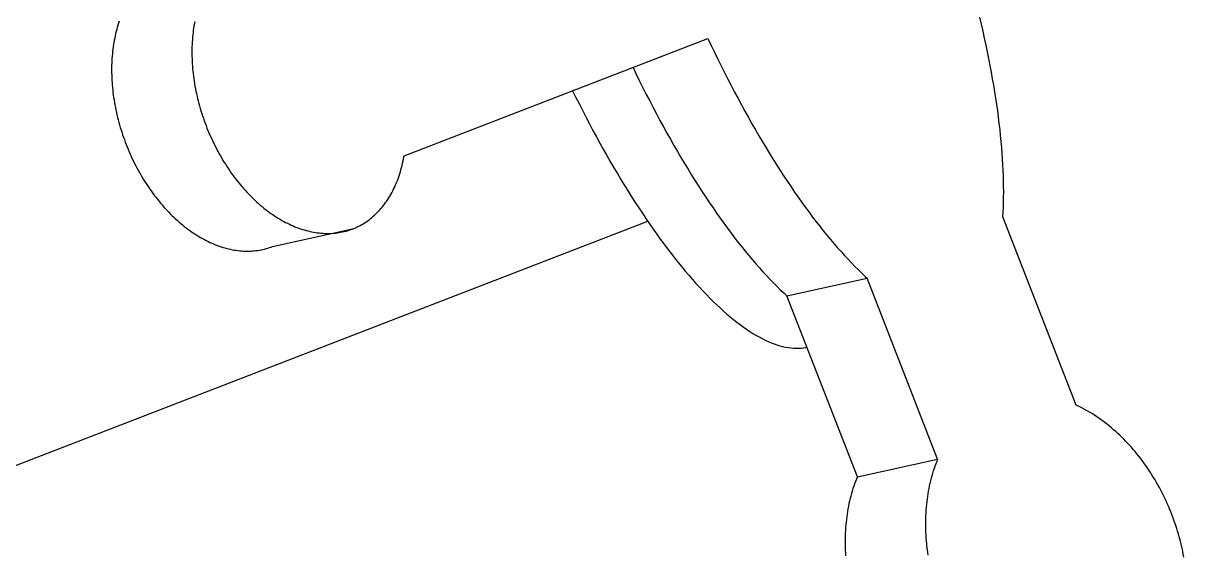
# Model space of a CAD drawing. Extents: x 10753 to 18704, y -5361 to 1140.
# Drawn here: x 11503.854 to 11505.681, y -3617.673 to -3616.836 of the extents above; entities that cross this region are included whole.
import ezdxf

# ---------------------------------------------------------------- set-up
doc = ezdxf.new("R2010")
doc.units = 0
doc.header["$LTSCALE"] = 30
doc.header["$MEASUREMENT"] = 0
doc.layers.add('bath', color=23, linetype='CONTINUOUS')

msp = doc.modelspace()

# ---------------------------------------------------------------- linework, layer by layer
at = {"layer": 'bath'}
for p, q in [((11505.36263, -3616.83789), (11505.36003, -3616.82689)), ((11504.00022, -3616.84929), (11503.99939, -3616.85263)), ((11504.00109, -3616.84597), (11504.00022, -3616.84929)), ((11504.00202, -3616.8427), (11504.00109, -3616.84597)), ((11504.00299, -3616.83946), (11504.00202, -3616.8427)), ((11504.00401, -3616.83627), (11504.00299, -3616.83946)), ((11504.00508, -3616.83311), (11504.00401, -3616.83627)), ((11504.12169, -3616.84744), (11504.12124, -3616.85103)), ((11504.12219, -3616.84388), (11504.12169, -3616.84744)), ((11504.12274, -3616.84035), (11504.12219, -3616.84388)), ((11504.12334, -3616.83685), (11504.12274, -3616.84035)), ((11504.12399, -3616.83338), (11504.12334, -3616.83685)), ((11505.36514, -3616.84883), (11505.36263, -3616.83789)), ((11505.36757, -3616.85971), (11505.36514, -3616.84883)), ((11503.99659, -3616.86637), (11503.99602, -3616.86989)), ((11503.99722, -3616.86289), (11503.99659, -3616.86637)), ((11503.99789, -3616.85944), (11503.99722, -3616.86289)), ((11503.99862, -3616.85602), (11503.99789, -3616.85944)), ((11503.99939, -3616.85263), (11503.99862, -3616.85602)), ((11504.11996, -3616.86565), (11504.11976, -3616.86937)), ((11504.1202, -3616.86196), (11504.11996, -3616.86565)), ((11504.1205, -3616.85829), (11504.1202, -3616.86196)), ((11504.12084, -3616.85465), (11504.1205, -3616.85829)), ((11504.12124, -3616.85103), (11504.12084, -3616.85465)), ((11504.45355, -3617.04505), (11504.932, -3616.86035)), ((11504.932, -3616.86035), (11504.93711, -3616.87116)), ((11505.3699, -3616.87052), (11505.36757, -3616.85971)), ((11503.99422, -3616.88424), (11503.9939, -3616.8879)), ((11503.99459, -3616.88061), (11503.99422, -3616.88424)), ((11503.99502, -3616.87701), (11503.99459, -3616.88061)), ((11503.99549, -3616.87343), (11503.99502, -3616.87701)), ((11503.99602, -3616.86989), (11503.99549, -3616.87343)), ((11504.11953, -3616.87687), (11504.11949, -3616.88065)), ((11504.11949, -3616.88065), (11504.11951, -3616.88445)), ((11504.11951, -3616.88445), (11504.11957, -3616.88826)), ((11504.11962, -3616.87311), (11504.11953, -3616.87687)), ((11504.11976, -3616.86937), (11504.11962, -3616.87311)), ((11504.93711, -3616.87116), (11504.94226, -3616.88189)), ((11504.94226, -3616.88189), (11504.94746, -3616.89255)), ((11505.37214, -3616.88126), (11505.3699, -3616.87052)), ((11505.37429, -3616.89192), (11505.37214, -3616.88126)), ((11503.99312, -3616.90276), (11503.99306, -3616.90653)), ((11503.99324, -3616.89901), (11503.99312, -3616.90276)), ((11503.99341, -3616.89529), (11503.99324, -3616.89901)), ((11503.99363, -3616.89158), (11503.99341, -3616.89529)), ((11503.9939, -3616.8879), (11503.99363, -3616.89158)), ((11504.11957, -3616.88826), (11504.11969, -3616.89209)), ((11504.11969, -3616.89209), (11504.11986, -3616.89594)), ((11504.11986, -3616.89594), (11504.12007, -3616.8998)), ((11504.12007, -3616.8998), (11504.12034, -3616.90367)), ((11504.12034, -3616.90367), (11504.12066, -3616.90756)), ((11504.94746, -3616.89255), (11504.95269, -3616.90314)), ((11504.95269, -3616.90314), (11504.95795, -3616.91364)), ((11505.37635, -3616.90251), (11505.37429, -3616.89192)), ((11505.37832, -3616.91302), (11505.37635, -3616.90251)), ((11503.99306, -3616.90653), (11503.99305, -3616.91032)), ((11503.99305, -3616.91032), (11503.99308, -3616.91413)), ((11503.99308, -3616.91413), (11503.99317, -3616.91795)), ((11503.99317, -3616.91795), (11503.99331, -3616.92179)), ((11503.99331, -3616.92179), (11503.99351, -3616.92564)), ((11504.12066, -3616.90756), (11504.12104, -3616.91145)), ((11504.12104, -3616.91145), (11504.12146, -3616.91536)), ((11504.12146, -3616.91536), (11504.12193, -3616.91927)), ((11504.12193, -3616.91927), (11504.12246, -3616.92319)), ((11504.81397, -3616.90591), (11504.81915, -3616.9166)), ((11504.81915, -3616.9166), (11504.82437, -3616.92721)), ((11504.95795, -3616.91364), (11504.96325, -3616.92406)), ((11505.3802, -3616.92345), (11505.37832, -3616.91302)), ((11503.99351, -3616.92564), (11503.99375, -3616.92951)), ((11503.99375, -3616.92951), (11503.99404, -3616.93339)), ((11503.99404, -3616.93339), (11503.99439, -3616.93728)), ((11503.99439, -3616.93728), (11503.99479, -3616.94118)), ((11503.99479, -3616.94118), (11503.99523, -3616.94509)), ((11504.12246, -3616.92319), (11504.12303, -3616.92712)), ((11504.12303, -3616.92712), (11504.12366, -3616.93105)), ((11504.12366, -3616.93105), (11504.12433, -3616.93498)), ((11504.12433, -3616.93498), (11504.12506, -3616.93891)), ((11504.12506, -3616.93891), (11504.12583, -3616.94285)), ((11504.82437, -3616.92721), (11504.82962, -3616.93775)), ((11504.82962, -3616.93775), (11504.83491, -3616.9482)), ((11504.96325, -3616.92406), (11504.96859, -3616.93439)), ((11504.96859, -3616.93439), (11504.97396, -3616.94464)), ((11505.38198, -3616.93378), (11505.3802, -3616.92345)), ((11505.38366, -3616.94403), (11505.38198, -3616.93378)), ((11503.99523, -3616.94509), (11503.99573, -3616.949)), ((11503.99573, -3616.949), (11503.99628, -3616.95293)), ((11503.99628, -3616.95293), (11503.99688, -3616.95685)), ((11503.99688, -3616.95685), (11503.99753, -3616.96078)), ((11504.12583, -3616.94285), (11504.12666, -3616.94678)), ((11504.12666, -3616.94678), (11504.12753, -3616.95072)), ((11504.12753, -3616.95072), (11504.12846, -3616.95465)), ((11504.12846, -3616.95465), (11504.12943, -3616.95857)), ((11504.12943, -3616.95857), (11504.13045, -3616.9625)), ((11504.71897, -3616.94259), (11504.7242, -3616.95317)), ((11504.7242, -3616.95317), (11504.72947, -3616.96367)), ((11504.83491, -3616.9482), (11504.84023, -3616.95856)), ((11504.84023, -3616.95856), (11504.84559, -3616.96883)), ((11504.97396, -3616.94464), (11504.97935, -3616.95479)), ((11504.97935, -3616.95479), (11504.98478, -3616.96484)), ((11505.38526, -3616.95419), (11505.38366, -3616.94403)), ((11505.38676, -3616.96425), (11505.38526, -3616.95419)), ((11503.99753, -3616.96078), (11503.99823, -3616.96472)), ((11503.99823, -3616.96472), (11503.99898, -3616.96865)), ((11503.99898, -3616.96865), (11503.99978, -3616.97259)), ((11503.99978, -3616.97259), (11504.00063, -3616.97652)), ((11504.00063, -3616.97652), (11504.00152, -3616.98046)), ((11504.13045, -3616.9625), (11504.13152, -3616.96641)), ((11504.13152, -3616.96641), (11504.13263, -3616.97032)), ((11504.13263, -3616.97032), (11504.1338, -3616.97422)), ((11504.1338, -3616.97422), (11504.13501, -3616.97811)), ((11504.72947, -3616.96367), (11504.73477, -3616.97408)), ((11504.73477, -3616.97408), (11504.74011, -3616.98441)), ((11504.84559, -3616.96883), (11504.85098, -3616.97902)), ((11504.98478, -3616.96484), (11504.99023, -3616.97479)), ((11504.99023, -3616.97479), (11504.99571, -3616.98464)), ((11505.38816, -3616.9742), (11505.38676, -3616.96425)), ((11505.38946, -3616.98406), (11505.38816, -3616.9742)), ((11504.00152, -3616.98046), (11504.00247, -3616.98438)), ((11504.00247, -3616.98438), (11504.00347, -3616.98831)), ((11504.00347, -3616.98831), (11504.00451, -3616.99223)), ((11504.00451, -3616.99223), (11504.0056, -3616.99614)), ((11504.13501, -3616.97811), (11504.13626, -3616.98198)), ((11504.13626, -3616.98198), (11504.13757, -3616.98585)), ((11504.13757, -3616.98585), (11504.13892, -3616.9897)), ((11504.13892, -3616.9897), (11504.14031, -3616.99354)), ((11504.14031, -3616.99354), (11504.14175, -3616.99736)), ((11504.74011, -3616.98441), (11504.74548, -3616.99465)), ((11504.74548, -3616.99465), (11504.75088, -3617.0048)), ((11504.85098, -3616.97902), (11504.85639, -3616.9891)), ((11504.85639, -3616.9891), (11504.86184, -3616.99909)), ((11504.99571, -3616.98464), (11505.00121, -3616.99439)), ((11505.00121, -3616.99439), (11505.00674, -3617.00403)), ((11505.39068, -3616.99381), (11505.38946, -3616.98406)), ((11505.39179, -3617.00346), (11505.39068, -3616.99381)), ((11504.0056, -3616.99614), (11504.00674, -3617.00004)), ((11504.00674, -3617.00004), (11504.00793, -3617.00394)), ((11504.00793, -3617.00394), (11504.00916, -3617.00782)), ((11504.00916, -3617.00782), (11504.01044, -3617.01169)), ((11504.01044, -3617.01169), (11504.01176, -3617.01555)), ((11504.14175, -3616.99736), (11504.14323, -3617.00116)), ((11504.14323, -3617.00116), (11504.14476, -3617.00495)), ((11504.14476, -3617.00495), (11504.14634, -3617.00872)), ((11504.14634, -3617.00872), (11504.14795, -3617.01247)), ((11504.14795, -3617.01247), (11504.14961, -3617.01619)), ((11504.75088, -3617.0048), (11504.7563, -3617.01485)), ((11504.86184, -3616.99909), (11504.86731, -3617.00898)), ((11504.86731, -3617.00898), (11504.8728, -3617.01877)), ((11505.00674, -3617.00403), (11505.01228, -3617.01355)), ((11505.01228, -3617.01355), (11505.01785, -3617.02296)), ((11505.39281, -3617.01299), (11505.39179, -3617.00346)), ((11505.39373, -3617.02241), (11505.39281, -3617.01299)), ((11504.01176, -3617.01555), (11504.01314, -3617.0194)), ((11504.01314, -3617.0194), (11504.01455, -3617.02323)), ((11504.01455, -3617.02323), (11504.01601, -3617.02704)), ((11504.01601, -3617.02704), (11504.01752, -3617.03084)), ((11504.01752, -3617.03084), (11504.01907, -3617.03461)), ((11504.14961, -3617.01619), (11504.15131, -3617.01989)), ((11504.15131, -3617.01989), (11504.15305, -3617.02357)), ((11504.15305, -3617.02357), (11504.15484, -3617.02723)), ((11504.15484, -3617.02723), (11504.15666, -3617.03085)), ((11504.15666, -3617.03085), (11504.15853, -3617.03445)), ((11504.7563, -3617.01485), (11504.76176, -3617.0248)), ((11504.76176, -3617.0248), (11504.76724, -3617.03465)), ((11504.8728, -3617.01877), (11504.87832, -3617.02844)), ((11504.87832, -3617.02844), (11504.88386, -3617.03801)), ((11505.01785, -3617.02296), (11505.02343, -3617.03226)), ((11505.02343, -3617.03226), (11505.02902, -3617.04143)), ((11505.39455, -3617.03171), (11505.39373, -3617.02241)), ((11505.39527, -3617.04089), (11505.39455, -3617.03171)), ((11504.01907, -3617.03461), (11504.02066, -3617.03837)), ((11504.02066, -3617.03837), (11504.0223, -3617.04211)), ((11504.0223, -3617.04211), (11504.02398, -3617.04582)), ((11504.02398, -3617.04582), (11504.0257, -3617.04951)), ((11504.0257, -3617.04951), (11504.02746, -3617.05318)), ((11504.15853, -3617.03445), (11504.16043, -3617.03802)), ((11504.16043, -3617.03802), (11504.16237, -3617.04157)), ((11504.16237, -3617.04157), (11504.16435, -3617.04508)), ((11504.16435, -3617.04508), (11504.16637, -3617.04856)), ((11504.16637, -3617.04856), (11504.16843, -3617.05201)), ((11504.45196, -3617.05328), (11504.45266, -3617.04984)), ((11504.45266, -3617.04984), (11504.45331, -3617.04637)), ((11504.45331, -3617.04637), (11504.45355, -3617.04505)), ((11504.76724, -3617.03465), (11504.77274, -3617.04439)), ((11504.77274, -3617.04439), (11504.77827, -3617.05402)), ((11504.88386, -3617.03801), (11504.88941, -3617.04746)), ((11504.88941, -3617.04746), (11504.89499, -3617.0568)), ((11505.02902, -3617.04143), (11505.03463, -3617.05048)), ((11505.03463, -3617.05048), (11505.04025, -3617.05941)), ((11505.3959, -3617.04995), (11505.39527, -3617.04089)), ((11505.39643, -3617.05888), (11505.3959, -3617.04995)), ((11504.02746, -3617.05318), (11504.02926, -3617.05682)), ((11504.02926, -3617.05682), (11504.03111, -3617.06044)), ((11504.03111, -3617.06044), (11504.03299, -3617.06402)), ((11504.03299, -3617.06402), (11504.03492, -3617.06758)), ((11504.03492, -3617.06758), (11504.03688, -3617.07111)), ((11504.16843, -3617.05201), (11504.17052, -3617.05542)), ((11504.17052, -3617.05542), (11504.17265, -3617.0588)), ((11504.17265, -3617.0588), (11504.17481, -3617.06215)), ((11504.17481, -3617.06215), (11504.17701, -3617.06545)), ((11504.17701, -3617.06545), (11504.17925, -3617.06872)), ((11504.17925, -3617.06872), (11504.18151, -3617.07196)), ((11504.44772, -3617.06993), (11504.44867, -3617.06667)), ((11504.44867, -3617.06667), (11504.44956, -3617.06338)), ((11504.44956, -3617.06338), (11504.45041, -3617.06005)), ((11504.45041, -3617.06005), (11504.45121, -3617.05668)), ((11504.45121, -3617.05668), (11504.45196, -3617.05328)), ((11504.77827, -3617.05402), (11504.78381, -3617.06354)), ((11504.78381, -3617.06354), (11504.78938, -3617.07295)), ((11504.89499, -3617.0568), (11504.90058, -3617.06601)), ((11504.90058, -3617.06601), (11504.90618, -3617.07511)), ((11505.04025, -3617.05941), (11505.04588, -3617.06821)), ((11505.04588, -3617.06821), (11505.05152, -3617.07688)), ((11505.39686, -3617.06769), (11505.39643, -3617.05888)), ((11505.39719, -3617.07637), (11505.39686, -3617.06769)), ((11504.03688, -3617.07111), (11504.03888, -3617.07461)), ((11504.03888, -3617.07461), (11504.04091, -3617.07807)), ((11504.04091, -3617.07807), (11504.04299, -3617.0815)), ((11504.04299, -3617.0815), (11504.0451, -3617.0849)), ((11504.0451, -3617.0849), (11504.04724, -3617.08826)), ((11504.18151, -3617.07196), (11504.18381, -3617.07515)), ((11504.18381, -3617.07515), (11504.18614, -3617.0783)), ((11504.18614, -3617.0783), (11504.1885, -3617.08141)), ((11504.1885, -3617.08141), (11504.19089, -3617.08447)), ((11504.19089, -3617.08447), (11504.19331, -3617.0875)), ((11504.44103, -3617.0886), (11504.44226, -3617.0856)), ((11504.44226, -3617.0856), (11504.44345, -3617.08255)), ((11504.44345, -3617.08255), (11504.44459, -3617.07945)), ((11504.44459, -3617.07945), (11504.44568, -3617.07632)), ((11504.44568, -3617.07632), (11504.44672, -3617.07314)), ((11504.44672, -3617.07314), (11504.44772, -3617.06993)), ((11504.78938, -3617.07295), (11504.79496, -3617.08224)), ((11504.79496, -3617.08224), (11504.80055, -3617.09141)), ((11504.90618, -3617.07511), (11504.9118, -3617.08408)), ((11504.9118, -3617.08408), (11504.91743, -3617.09293)), ((11505.05152, -3617.07688), (11505.05717, -3617.08541)), ((11505.05717, -3617.08541), (11505.06282, -3617.09381)), ((11505.39742, -3617.08491), (11505.39719, -3617.07637)), ((11505.39755, -3617.09331), (11505.39742, -3617.08491)), ((11504.04724, -3617.08826), (11504.04942, -3617.09159)), ((11504.04942, -3617.09159), (11504.05164, -3617.09488)), ((11504.05164, -3617.09488), (11504.05389, -3617.09813)), ((11504.05389, -3617.09813), (11504.05617, -3617.10134)), ((11504.05617, -3617.10134), (11504.05848, -3617.10451)), ((11504.05848, -3617.10451), (11504.06083, -3617.10764)), ((11504.19331, -3617.0875), (11504.19576, -3617.09047)), ((11504.19576, -3617.09047), (11504.19824, -3617.09341)), ((11504.19824, -3617.09341), (11504.20075, -3617.09629)), ((11504.20075, -3617.09629), (11504.20328, -3617.09913)), ((11504.20328, -3617.09913), (11504.20584, -3617.10193)), ((11504.20584, -3617.10193), (11504.20842, -3617.10467)), ((11504.20842, -3617.10467), (11504.21103, -3617.10736)), ((11504.43266, -3617.10567), (11504.43417, -3617.10295)), ((11504.43417, -3617.10295), (11504.43563, -3617.10017)), ((11504.43563, -3617.10017), (11504.43705, -3617.09735)), ((11504.43705, -3617.09735), (11504.43842, -3617.09448)), ((11504.43842, -3617.09448), (11504.43975, -3617.09157)), ((11504.43975, -3617.09157), (11504.44103, -3617.0886)), ((11504.80055, -3617.09141), (11504.80616, -3617.10046)), ((11504.80616, -3617.10046), (11504.81178, -3617.10938)), ((11504.91743, -3617.09293), (11504.92306, -3617.10164)), ((11504.92306, -3617.10164), (11504.92871, -3617.11022)), ((11505.06282, -3617.09381), (11505.06847, -3617.10207)), ((11505.06847, -3617.10207), (11505.07413, -3617.11018)), ((11505.39753, -3617.10971), (11505.39759, -3617.10158)), ((11505.39759, -3617.10158), (11505.39755, -3617.09331)), ((11504.06083, -3617.10764), (11504.0632, -3617.11073)), ((11504.0632, -3617.11073), (11504.06561, -3617.11378)), ((11504.06561, -3617.11378), (11504.06804, -3617.11678)), ((11504.06804, -3617.11678), (11504.07051, -3617.11974)), ((11504.07051, -3617.11974), (11504.073, -3617.12265)), ((11504.073, -3617.12265), (11504.07552, -3617.12551)), ((11504.21103, -3617.10736), (11504.21366, -3617.11)), ((11504.21366, -3617.11), (11504.21631, -3617.1126)), ((11504.21631, -3617.1126), (11504.21899, -3617.11514)), ((11504.21899, -3617.11514), (11504.22169, -3617.11762)), ((11504.22169, -3617.11762), (11504.22441, -3617.12005)), ((11504.22441, -3617.12005), (11504.22714, -3617.12243)), ((11504.22714, -3617.12243), (11504.2299, -3617.12476)), ((11504.41907, -3617.1256), (11504.42092, -3617.1233)), ((11504.42092, -3617.1233), (11504.42272, -3617.12094)), ((11504.42272, -3617.12094), (11504.42448, -3617.11853)), ((11504.42448, -3617.11853), (11504.4262, -3617.11606)), ((11504.4262, -3617.11606), (11504.42788, -3617.11354)), ((11504.42788, -3617.11354), (11504.42952, -3617.11097)), ((11504.42952, -3617.11097), (11504.43111, -3617.10835)), ((11504.43111, -3617.10835), (11504.43266, -3617.10567)), ((11504.81178, -3617.10938), (11504.81741, -3617.11817)), ((11504.81741, -3617.11817), (11504.82305, -3617.12684)), ((11504.92871, -3617.11022), (11504.93436, -3617.11867)), ((11504.93436, -3617.11867), (11504.94001, -3617.12698)), ((11505.07413, -3617.11018), (11505.07979, -3617.11816)), ((11505.07979, -3617.11816), (11505.08544, -3617.12599)), ((11505.3971, -3617.12553), (11505.39736, -3617.11769)), ((11505.39736, -3617.11769), (11505.39753, -3617.10971)), ((11504.07552, -3617.12551), (11504.07806, -3617.12833)), ((11504.07806, -3617.12833), (11504.08063, -3617.1311)), ((11504.08063, -3617.1311), (11504.08323, -3617.13382)), ((11504.08323, -3617.13382), (11504.08585, -3617.13648)), ((11504.08585, -3617.13648), (11504.08849, -3617.1391)), ((11504.08849, -3617.1391), (11504.09116, -3617.14167)), ((11504.09116, -3617.14167), (11504.09384, -3617.14418)), ((11504.2299, -3617.12476), (11504.23267, -3617.12702)), ((11504.23267, -3617.12702), (11504.23546, -3617.12924)), ((11504.23546, -3617.12924), (11504.23827, -3617.13139)), ((11504.23827, -3617.13139), (11504.24109, -3617.13349)), ((11504.24109, -3617.13349), (11504.24393, -3617.13552)), ((11504.24393, -3617.13552), (11504.24678, -3617.1375)), ((11504.24678, -3617.1375), (11504.24964, -3617.13942)), ((11504.24964, -3617.13942), (11504.25251, -3617.14128)), ((11504.25251, -3617.14128), (11504.2554, -3617.14308)), ((11504.40075, -3617.14373), (11504.40293, -3617.14195)), ((11504.40293, -3617.14195), (11504.40508, -3617.14012)), ((11504.40508, -3617.14012), (11504.40719, -3617.13822)), ((11504.40719, -3617.13822), (11504.40926, -3617.13626)), ((11504.40926, -3617.13626), (11504.4113, -3617.13425)), ((11504.4113, -3617.13425), (11504.4133, -3617.13217)), ((11504.4133, -3617.13217), (11504.41526, -3617.13004)), ((11504.41526, -3617.13004), (11504.41719, -3617.12785)), ((11504.41719, -3617.12785), (11504.41907, -3617.1256)), ((11504.82305, -3617.12684), (11504.8287, -3617.13536)), ((11504.8287, -3617.13536), (11504.83435, -3617.14376)), ((11504.94001, -3617.12698), (11504.94567, -3617.13515)), ((11504.94567, -3617.13515), (11504.95132, -3617.14317)), ((11505.08544, -3617.12599), (11505.09109, -3617.13366)), ((11505.09109, -3617.13366), (11505.09674, -3617.14119)), ((11505.09674, -3617.14119), (11505.10237, -3617.14857)), ((11505.39629, -3617.14075), (11505.39674, -3617.13321)), ((11505.51172, -3617.43743), (11505.39629, -3617.14075)), ((11505.39674, -3617.13321), (11505.3971, -3617.12553)), ((11503.47884, -3617.67214), (11504.83712, -3617.14781)), ((11504.09384, -3617.14418), (11504.09655, -3617.14664)), ((11504.09655, -3617.14664), (11504.09928, -3617.14905)), ((11504.09928, -3617.14905), (11504.10202, -3617.1514)), ((11504.10202, -3617.1514), (11504.10479, -3617.1537)), ((11504.10479, -3617.1537), (11504.10757, -3617.15594)), ((11504.10757, -3617.15594), (11504.11037, -3617.15812)), ((11504.11037, -3617.15812), (11504.11318, -3617.16025)), ((11504.11318, -3617.16025), (11504.11601, -3617.16232)), ((11504.24615, -3617.18775), (11504.37259, -3617.15991)), ((11504.2554, -3617.14308), (11504.25829, -3617.14481)), ((11504.25829, -3617.14481), (11504.2612, -3617.14649)), ((11504.2612, -3617.14649), (11504.26411, -3617.1481)), ((11504.26411, -3617.1481), (11504.26703, -3617.14965)), ((11504.26703, -3617.14965), (11504.26995, -3617.15114)), ((11504.26995, -3617.15114), (11504.27289, -3617.15256)), ((11504.27289, -3617.15256), (11504.27582, -3617.15392)), ((11504.27582, -3617.15392), (11504.27876, -3617.15521)), ((11504.27876, -3617.15521), (11504.28171, -3617.15644)), ((11504.28171, -3617.15644), (11504.28465, -3617.1576)), ((11504.28465, -3617.1576), (11504.2876, -3617.1587)), ((11504.2876, -3617.1587), (11504.29054, -3617.15973)), ((11504.29054, -3617.15973), (11504.29349, -3617.16069)), ((11504.36954, -3617.16103), (11504.37211, -3617.16009)), ((11504.37211, -3617.16009), (11504.37465, -3617.15909)), ((11504.37465, -3617.15909), (11504.37717, -3617.15802)), ((11504.37717, -3617.15802), (11504.37967, -3617.15688)), ((11504.37967, -3617.15688), (11504.38213, -3617.15567)), ((11504.38213, -3617.15567), (11504.38456, -3617.1544)), ((11504.38456, -3617.1544), (11504.38697, -3617.15307)), ((11504.38697, -3617.15307), (11504.38935, -3617.15167)), ((11504.38935, -3617.15167), (11504.39169, -3617.15021)), ((11504.39169, -3617.15021), (11504.39401, -3617.14868)), ((11504.39401, -3617.14868), (11504.39629, -3617.14709)), ((11504.39629, -3617.14709), (11504.39854, -3617.14544)), ((11504.39854, -3617.14544), (11504.40075, -3617.14373)), ((11504.83435, -3617.14376), (11504.84001, -3617.15201)), ((11504.84001, -3617.15201), (11504.84566, -3617.16012)), ((11504.84566, -3617.16012), (11504.85132, -3617.16809)), ((11504.95132, -3617.14317), (11504.95698, -3617.15105)), ((11504.95698, -3617.15105), (11504.96263, -3617.15878)), ((11504.96263, -3617.15878), (11504.96828, -3617.16637)), ((11505.10237, -3617.14857), (11505.108, -3617.15579)), ((11505.108, -3617.15579), (11505.11362, -3617.16285)), ((11504.11601, -3617.16232), (11504.11885, -3617.16433)), ((11504.11885, -3617.16433), (11504.12171, -3617.16628)), ((11504.12171, -3617.16628), (11504.12458, -3617.16817)), ((11504.12458, -3617.16817), (11504.12746, -3617.17)), ((11504.12746, -3617.17), (11504.13034, -3617.17176)), ((11504.13034, -3617.17176), (11504.13324, -3617.17347)), ((11504.13324, -3617.17347), (11504.13615, -3617.17512)), ((11504.13615, -3617.17512), (11504.13907, -3617.1767)), ((11504.13907, -3617.1767), (11504.14199, -3617.17822)), ((11504.14199, -3617.17822), (11504.14492, -3617.17967)), ((11504.29349, -3617.16069), (11504.29643, -3617.16159)), ((11504.29643, -3617.16159), (11504.29938, -3617.16242)), ((11504.29938, -3617.16242), (11504.30231, -3617.16319)), ((11504.30231, -3617.16319), (11504.30525, -3617.16388)), ((11504.30525, -3617.16388), (11504.30818, -3617.16451)), ((11504.30818, -3617.16451), (11504.3111, -3617.16507)), ((11504.3111, -3617.16507), (11504.31402, -3617.16556)), ((11504.31402, -3617.16556), (11504.31692, -3617.16599)), ((11504.31692, -3617.16599), (11504.31982, -3617.16634)), ((11504.31982, -3617.16634), (11504.32271, -3617.16663)), ((11504.32271, -3617.16663), (11504.32559, -3617.16685)), ((11504.32559, -3617.16685), (11504.32846, -3617.167)), ((11504.32846, -3617.167), (11504.33132, -3617.16708)), ((11504.33132, -3617.16708), (11504.33416, -3617.16709)), ((11504.33416, -3617.16709), (11504.33699, -3617.16704)), ((11504.33699, -3617.16704), (11504.3398, -3617.16691)), ((11504.3398, -3617.16691), (11504.3426, -3617.16672)), ((11504.3426, -3617.16672), (11504.34538, -3617.16646)), ((11504.34538, -3617.16646), (11504.34815, -3617.16613)), ((11504.34815, -3617.16613), (11504.35089, -3617.16573)), ((11504.35089, -3617.16573), (11504.35362, -3617.16526)), ((11504.35362, -3617.16526), (11504.35633, -3617.16472)), ((11504.35633, -3617.16472), (11504.35902, -3617.16412)), ((11504.35902, -3617.16412), (11504.36168, -3617.16345)), ((11504.36168, -3617.16345), (11504.36432, -3617.16271)), ((11504.36432, -3617.16271), (11504.36694, -3617.16191)), ((11504.36694, -3617.16191), (11504.36954, -3617.16103)), ((11504.85132, -3617.16809), (11504.85697, -3617.17591)), ((11504.85697, -3617.17591), (11504.86262, -3617.18359)), ((11504.96828, -3617.16637), (11504.97392, -3617.1738)), ((11504.97392, -3617.1738), (11504.97955, -3617.18107)), ((11505.11362, -3617.16285), (11505.11923, -3617.16975)), ((11505.11923, -3617.16975), (11505.12482, -3617.17649)), ((11505.12482, -3617.17649), (11505.1304, -3617.18307)), ((11504.14492, -3617.17967), (11504.14785, -3617.18106)), ((11504.14785, -3617.18106), (11504.15079, -3617.18239)), ((11504.15079, -3617.18239), (11504.15374, -3617.18365)), ((11504.15374, -3617.18365), (11504.15668, -3617.18485)), ((11504.15668, -3617.18485), (11504.15963, -3617.18598)), ((11504.15963, -3617.18598), (11504.16257, -3617.18704)), ((11504.16257, -3617.18704), (11504.16552, -3617.18804)), ((11504.16552, -3617.18804), (11504.16846, -3617.18898)), ((11504.16846, -3617.18898), (11504.17141, -3617.18984)), ((11504.17141, -3617.18984), (11504.17435, -3617.19064)), ((11504.17435, -3617.19064), (11504.17728, -3617.19137)), ((11504.17728, -3617.19137), (11504.18022, -3617.19203)), ((11504.18022, -3617.19203), (11504.18314, -3617.19263)), ((11504.18314, -3617.19263), (11504.18606, -3617.19316)), ((11504.18606, -3617.19316), (11504.18897, -3617.19362)), ((11504.18897, -3617.19362), (11504.19188, -3617.19401)), ((11504.19188, -3617.19401), (11504.19477, -3617.19433)), ((11504.19477, -3617.19433), (11504.19766, -3617.19458)), ((11504.19766, -3617.19458), (11504.20053, -3617.19477)), ((11504.20053, -3617.19477), (11504.20339, -3617.19489)), ((11504.20339, -3617.19489), (11504.20624, -3617.19493)), ((11504.20624, -3617.19493), (11504.20908, -3617.19491)), ((11504.20908, -3617.19491), (11504.2119, -3617.19482)), ((11504.2119, -3617.19482), (11504.21471, -3617.19467)), ((11504.21471, -3617.19467), (11504.2175, -3617.19444)), ((11504.2175, -3617.19444), (11504.22027, -3617.19414)), ((11504.22027, -3617.19414), (11504.22303, -3617.19378)), ((11504.22303, -3617.19378), (11504.22577, -3617.19335)), ((11504.22577, -3617.19335), (11504.22848, -3617.19285)), ((11504.22848, -3617.19285), (11504.23118, -3617.19228)), ((11504.23118, -3617.19228), (11504.23386, -3617.19165)), ((11504.23386, -3617.19165), (11504.23651, -3617.19094)), ((11504.23651, -3617.19094), (11504.23914, -3617.19017)), ((11504.23914, -3617.19017), (11504.24175, -3617.18933)), ((11504.24175, -3617.18933), (11504.24433, -3617.18843)), ((11504.24433, -3617.18843), (11504.24615, -3617.18775)), ((11504.86262, -3617.18359), (11504.86827, -3617.19111)), ((11504.86827, -3617.19111), (11504.8739, -3617.19848)), ((11504.97955, -3617.18107), (11504.98517, -3617.18819)), ((11504.98517, -3617.18819), (11504.99078, -3617.19515)), ((11504.99078, -3617.19515), (11504.99638, -3617.20195)), ((11505.1304, -3617.18307), (11505.13596, -3617.18948)), ((11505.13596, -3617.18948), (11505.1415, -3617.19573)), ((11505.1415, -3617.19573), (11505.14702, -3617.2018)), ((11504.8739, -3617.19848), (11504.87953, -3617.2057)), ((11504.87953, -3617.2057), (11504.88515, -3617.21275)), ((11504.88515, -3617.21275), (11504.89076, -3617.21965)), ((11504.99638, -3617.20195), (11505.00196, -3617.20859)), ((11505.00196, -3617.20859), (11505.00753, -3617.21506)), ((11505.00753, -3617.21506), (11505.01307, -3617.22136)), ((11505.14702, -3617.2018), (11505.15251, -3617.2077)), ((11505.15251, -3617.2077), (11505.15799, -3617.21343)), ((11505.15799, -3617.21343), (11505.16343, -3617.21898)), ((11504.89076, -3617.21965), (11504.89635, -3617.22638)), ((11504.89635, -3617.22638), (11504.90193, -3617.23296)), ((11504.90193, -3617.23296), (11504.90748, -3617.23936)), ((11505.01307, -3617.22136), (11505.0186, -3617.22749)), ((11505.0186, -3617.22749), (11505.02411, -3617.23346)), ((11505.02411, -3617.23346), (11505.02959, -3617.23925)), ((11505.16343, -3617.21898), (11505.16885, -3617.22436)), ((11505.16885, -3617.22436), (11505.17425, -3617.22956)), ((11505.17425, -3617.22956), (11505.17961, -3617.23458)), ((11504.90748, -3617.23936), (11504.91302, -3617.2456)), ((11504.91302, -3617.2456), (11504.91854, -3617.25167)), ((11504.91854, -3617.25167), (11504.92404, -3617.25756)), ((11505.02959, -3617.23925), (11505.03505, -3617.24486)), ((11505.03505, -3617.24486), (11505.04048, -3617.2503)), ((11505.04048, -3617.2503), (11505.04588, -3617.25557)), ((11505.05641, -3617.26539), (11505.18286, -3617.23755)), ((11505.17961, -3617.23458), (11505.18286, -3617.23755)), ((11505.29364, -3617.52228), (11505.18286, -3617.23755)), ((11504.92404, -3617.25756), (11504.92951, -3617.26328)), ((11504.92951, -3617.26328), (11504.93496, -3617.26883)), ((11504.93496, -3617.26883), (11504.94038, -3617.2742)), ((11505.04588, -3617.25557), (11505.05125, -3617.26065)), ((11505.05125, -3617.26065), (11505.05641, -3617.26539)), ((11505.1672, -3617.55012), (11505.05641, -3617.26539)), ((11504.94038, -3617.2742), (11504.94577, -3617.27939)), ((11504.94577, -3617.27939), (11504.95113, -3617.2844)), ((11504.95113, -3617.2844), (11504.95645, -3617.28924)), ((11504.95645, -3617.28924), (11504.96175, -3617.29388)), ((11504.96175, -3617.29388), (11504.967, -3617.29834)), ((11504.967, -3617.29834), (11504.97222, -3617.30262)), ((11504.97222, -3617.30262), (11504.9774, -3617.30671)), ((11504.9774, -3617.30671), (11504.98255, -3617.31061)), ((11504.98255, -3617.31061), (11504.98764, -3617.31432)), ((11504.98764, -3617.31432), (11504.9927, -3617.31784)), ((11504.9927, -3617.31784), (11504.99771, -3617.32117)), ((11504.99771, -3617.32117), (11505.00267, -3617.32431)), ((11505.00267, -3617.32431), (11505.00759, -3617.32725)), ((11505.00759, -3617.32725), (11505.01246, -3617.33)), ((11505.01246, -3617.33), (11505.01727, -3617.33255)), ((11505.01727, -3617.33255), (11505.02203, -3617.33491)), ((11505.02203, -3617.33491), (11505.02674, -3617.33706)), ((11505.02674, -3617.33706), (11505.0314, -3617.33903)), ((11505.0314, -3617.33903), (11505.03599, -3617.34079)), ((11505.03599, -3617.34079), (11505.04053, -3617.34235)), ((11505.04053, -3617.34235), (11505.04501, -3617.34372)), ((11505.04501, -3617.34372), (11505.04943, -3617.34488)), ((11505.04943, -3617.34488), (11505.05378, -3617.34585)), ((11505.05378, -3617.34585), (11505.05807, -3617.34661)), ((11505.05807, -3617.34661), (11505.0623, -3617.34718)), ((11505.0623, -3617.34718), (11505.06646, -3617.34754)), ((11505.06646, -3617.34754), (11505.07055, -3617.3477)), ((11505.07055, -3617.3477), (11505.07458, -3617.34766)), ((11505.07458, -3617.34766), (11505.07853, -3617.34742)), ((11505.07853, -3617.34742), (11505.08242, -3617.34698)), ((11505.08242, -3617.34698), (11505.08623, -3617.34634)), ((11505.08623, -3617.34634), (11505.08778, -3617.34602)), ((11505.51264, -3617.43785), (11505.51172, -3617.43743)), ((11505.51619, -3617.43954), (11505.51264, -3617.43785)), ((11505.51973, -3617.44129), (11505.51619, -3617.43954)), ((11505.52325, -3617.44312), (11505.51973, -3617.44129)), ((11505.52676, -3617.44502), (11505.52325, -3617.44312)), ((11505.53026, -3617.44699), (11505.52676, -3617.44502)), ((11505.53374, -3617.44903), (11505.53026, -3617.44699)), ((11505.5372, -3617.45115), (11505.53374, -3617.44903)), ((11505.54065, -3617.45333), (11505.5372, -3617.45115)), ((11505.54408, -3617.45558), (11505.54065, -3617.45333)), ((11505.54749, -3617.4579), (11505.54408, -3617.45558)), ((11505.55088, -3617.46028), (11505.54749, -3617.4579)), ((11505.55425, -3617.46274), (11505.55088, -3617.46028)), ((11505.55759, -3617.46526), (11505.55425, -3617.46274)), ((11505.56092, -3617.46784), (11505.55759, -3617.46526)), ((11505.56421, -3617.47049), (11505.56092, -3617.46784)), ((11505.56749, -3617.4732), (11505.56421, -3617.47049)), ((11505.57073, -3617.47598), (11505.56749, -3617.4732)), ((11505.57395, -3617.47882), (11505.57073, -3617.47598)), ((11505.57714, -3617.48171), (11505.57395, -3617.47882)), ((11505.5803, -3617.48467), (11505.57714, -3617.48171)), ((11505.58343, -3617.48769), (11505.5803, -3617.48467)), ((11505.58653, -3617.49077), (11505.58343, -3617.48769)), ((11505.58959, -3617.4939), (11505.58653, -3617.49077)), ((11505.59262, -3617.49709), (11505.58959, -3617.4939)), ((11505.59562, -3617.50034), (11505.59262, -3617.49709)), ((11505.59859, -3617.50364), (11505.59562, -3617.50034)), ((11505.60151, -3617.50699), (11505.59859, -3617.50364)), ((11505.6044, -3617.5104), (11505.60151, -3617.50699)), ((11505.1672, -3617.55012), (11505.29364, -3617.52228)), ((11505.29215, -3617.5259), (11505.29072, -3617.52957)), ((11505.29364, -3617.52228), (11505.29215, -3617.5259)), ((11505.60726, -3617.51386), (11505.6044, -3617.5104)), ((11505.61007, -3617.51737), (11505.60726, -3617.51386)), ((11505.61284, -3617.52093), (11505.61007, -3617.51737)), ((11505.61558, -3617.52453), (11505.61284, -3617.52093)), ((11505.61827, -3617.52819), (11505.61558, -3617.52453)), ((11505.28676, -3617.54086), (11505.28556, -3617.5447)), ((11505.28802, -3617.53705), (11505.28676, -3617.54086)), ((11505.28934, -3617.53329), (11505.28802, -3617.53705)), ((11505.29072, -3617.52957), (11505.28934, -3617.53329)), ((11505.62092, -3617.53189), (11505.61827, -3617.52819)), ((11505.62353, -3617.53563), (11505.62092, -3617.53189)), ((11505.62609, -3617.53942), (11505.62353, -3617.53563)), ((11505.62861, -3617.54325), (11505.62609, -3617.53942)), ((11505.63109, -3617.54713), (11505.62861, -3617.54325)), ((11505.16289, -3617.56113), (11505.16157, -3617.56489)), ((11505.16427, -3617.55741), (11505.16289, -3617.56113)), ((11505.1657, -3617.55374), (11505.16427, -3617.55741)), ((11505.1672, -3617.55012), (11505.1657, -3617.55374)), ((11505.28135, -3617.56049), (11505.28045, -3617.56453)), ((11505.28231, -3617.55649), (11505.28135, -3617.56049)), ((11505.28334, -3617.55252), (11505.28231, -3617.55649)), ((11505.28442, -3617.54859), (11505.28334, -3617.55252)), ((11505.28556, -3617.5447), (11505.28442, -3617.54859)), ((11505.63352, -3617.55104), (11505.63109, -3617.54713)), ((11505.6359, -3617.55499), (11505.63352, -3617.55104)), ((11505.63824, -3617.55898), (11505.6359, -3617.55499)), ((11505.64052, -3617.56301), (11505.63824, -3617.55898)), ((11505.15689, -3617.58036), (11505.15587, -3617.58433)), ((11505.15797, -3617.57643), (11505.15689, -3617.58036)), ((11505.15911, -3617.57254), (11505.15797, -3617.57643)), ((11505.16031, -3617.5687), (11505.15911, -3617.57254)), ((11505.16157, -3617.56489), (11505.16031, -3617.5687)), ((11505.27811, -3617.57686), (11505.27746, -3617.58103)), ((11505.27883, -3617.57272), (11505.27811, -3617.57686)), ((11505.27961, -3617.56861), (11505.27883, -3617.57272)), ((11505.28045, -3617.56453), (11505.27961, -3617.56861)), ((11505.64276, -3617.56707), (11505.64052, -3617.56301)), ((11505.64495, -3617.57117), (11505.64276, -3617.56707)), ((11505.64709, -3617.5753), (11505.64495, -3617.57117)), ((11505.64918, -3617.57946), (11505.64709, -3617.5753)), ((11505.65121, -3617.58365), (11505.64918, -3617.57946)), ((11505.15316, -3617.59645), (11505.15238, -3617.60056)), ((11505.154, -3617.59237), (11505.15316, -3617.59645)), ((11505.1549, -3617.58833), (11505.154, -3617.59237)), ((11505.15587, -3617.58433), (11505.1549, -3617.58833)), ((11505.27545, -3617.59801), (11505.27511, -3617.60232)), ((11505.27586, -3617.59373), (11505.27545, -3617.59801)), ((11505.27633, -3617.58947), (11505.27586, -3617.59373)), ((11505.27686, -3617.58524), (11505.27633, -3617.58947)), ((11505.27746, -3617.58103), (11505.27686, -3617.58524)), ((11505.6532, -3617.58787), (11505.65121, -3617.58365)), ((11505.65513, -3617.59212), (11505.6532, -3617.58787)), ((11505.65701, -3617.5964), (11505.65513, -3617.59212)), ((11505.65883, -3617.6007), (11505.65701, -3617.5964)), ((11505.15042, -3617.61308), (11505.14988, -3617.61731)), ((11505.15101, -3617.60887), (11505.15042, -3617.61308)), ((11505.15167, -3617.6047), (11505.15101, -3617.60887)), ((11505.15238, -3617.60056), (11505.15167, -3617.6047)), ((11505.27445, -3617.61539), (11505.27435, -3617.61979)), ((11505.27461, -3617.61101), (11505.27445, -3617.61539)), ((11505.27483, -3617.60666), (11505.27461, -3617.61101)), ((11505.27511, -3617.60232), (11505.27483, -3617.60666)), ((11505.6606, -3617.60502), (11505.65883, -3617.6007)), ((11505.66232, -3617.60937), (11505.6606, -3617.60502)), ((11505.66398, -3617.61374), (11505.66232, -3617.60937)), ((11505.66558, -3617.61813), (11505.66398, -3617.61374)), ((11505.14838, -3617.6345), (11505.14816, -3617.63885)), ((11505.14866, -3617.63016), (11505.14838, -3617.6345)), ((11505.14901, -3617.62585), (11505.14866, -3617.63016)), ((11505.14941, -3617.62157), (11505.14901, -3617.62585)), ((11505.14988, -3617.61731), (11505.14941, -3617.62157)), ((11505.27435, -3617.61979), (11505.27432, -3617.6242)), ((11505.27432, -3617.6242), (11505.27435, -3617.62863)), ((11505.27435, -3617.62863), (11505.27444, -3617.63308)), ((11505.27444, -3617.63308), (11505.2746, -3617.63754)), ((11505.66713, -3617.62254), (11505.66558, -3617.61813)), ((11505.66862, -3617.62696), (11505.66713, -3617.62254)), ((11505.67005, -3617.6314), (11505.66862, -3617.62696)), ((11505.67143, -3617.63586), (11505.67005, -3617.6314)), ((11505.1479, -3617.64763), (11505.14787, -3617.65204)), ((11505.14787, -3617.65204), (11505.1479, -3617.65647)), ((11505.148, -3617.64323), (11505.1479, -3617.64763)), ((11505.14816, -3617.63885), (11505.148, -3617.64323)), ((11505.2746, -3617.63754), (11505.27482, -3617.64201)), ((11505.27482, -3617.64201), (11505.2751, -3617.6465)), ((11505.2751, -3617.6465), (11505.27544, -3617.65099)), ((11505.27544, -3617.65099), (11505.27585, -3617.6555)), ((11505.67274, -3617.64033), (11505.67143, -3617.63586)), ((11505.674, -3617.64481), (11505.67274, -3617.64033)), ((11505.6752, -3617.6493), (11505.674, -3617.64481)), ((11505.67634, -3617.6538), (11505.6752, -3617.6493)), ((11505.67742, -3617.65831), (11505.67634, -3617.6538)), ((11505.1479, -3617.65647), (11505.148, -3617.66092)), ((11505.148, -3617.66092), (11505.14815, -3617.66538)), ((11505.14815, -3617.66538), (11505.14837, -3617.66985)), ((11505.14837, -3617.66985), (11505.14865, -3617.67434)), ((11505.27585, -3617.6555), (11505.27632, -3617.66001)), ((11505.27632, -3617.66001), (11505.27685, -3617.66453)), ((11505.27685, -3617.66453), (11505.27744, -3617.66905)), ((11505.27744, -3617.66905), (11505.2781, -3617.67357)), ((11505.67844, -3617.66283), (11505.67742, -3617.65831)), ((11505.6794, -3617.66735), (11505.67844, -3617.66283)), ((11505.6803, -3617.67187), (11505.6794, -3617.66735)), ((11505.68114, -3617.6764), (11505.6803, -3617.67187))]:
    msp.add_line(p, q, dxfattribs=at)

doc.saveas('drawing.dxf')
